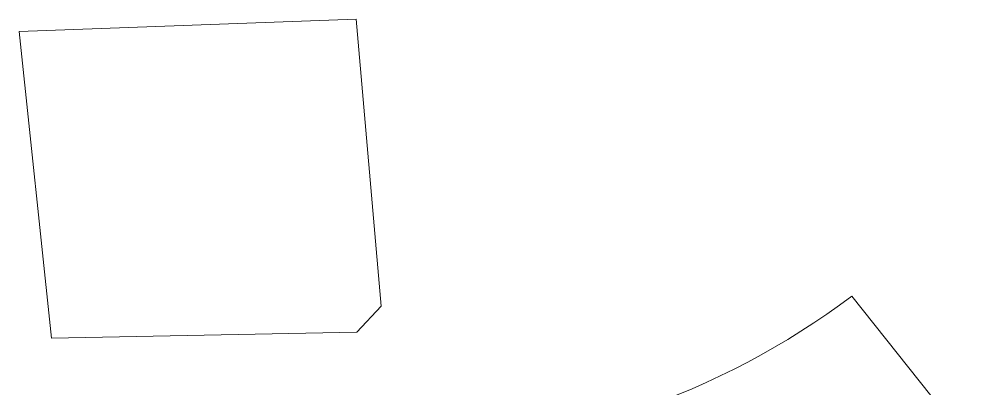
# Model space of a CAD drawing. Extents: x 741202 to 867202, y 603120 to 647617.
# Drawn here: x 751352 to 756050, y 609936 to 611762 of the extents above; entities that cross this region are included whole.
import ezdxf

# ---------------------------------------------------------------- set-up
doc = ezdxf.new("R2010")
doc.units = 0
doc.header["$LTSCALE"] = 1000
doc.header["$MEASUREMENT"] = 0
doc.layers.add('140', color=2, linetype='CONTINUOUS', lineweight=5)

msp = doc.modelspace()

# ---------------------------------------------------------------- linework, layer by layer
at = {"layer": '140', "color": 7}
for p, q in [((753015, 611761.6), (751351.8, 611700.4)), ((753139.2, 610345.1), (753015, 611761.6)), ((751351.8, 611700.4), (751512.2, 610186.3)), ((756049.5, 609656.2), (755462.4, 610393.7)), ((753019.3, 610216.6), (753139.2, 610345.1)), ((751512.2, 610186.3), (753019.3, 610216.6))]:
    msp.add_line(p, q, dxfattribs=at)
msp.add_ellipse((753117.5, 613532.6), major_axis=(3843.8, 759.1), ratio=1, start_param=4.538398, end_param=5.15903, dxfattribs=at)

doc.saveas('drawing.dxf')
